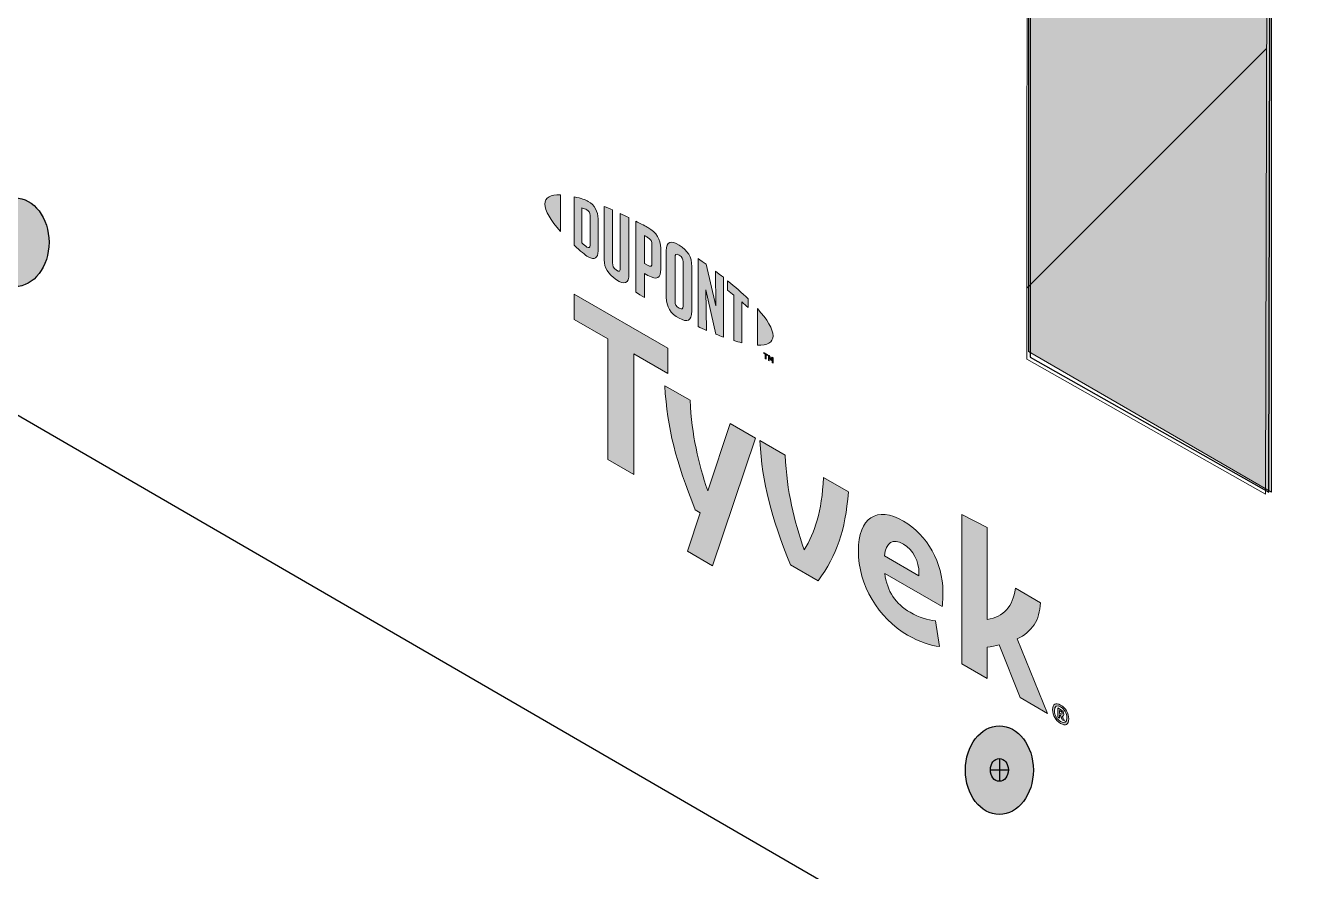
# Model space of a CAD drawing. Header units: inches. Extents: x -26 to 76, y -16 to 22.
# Drawn here: x 46.628 to 48.551, y 4.828 to 6.095 of the extents above; entities that cross this region are included whole.
import ezdxf

# ---------------------------------------------------------------- set-up
doc = ezdxf.new("R2010")
doc.units = ezdxf.units.IN
doc.header["$MEASUREMENT"] = 0
for name, color, linetype, lineweight in [('.ATI-HATCH', 7, 'Continuous', 0), ('G-ANNO-TTLB', 7, 'Continuous', 0), ('LOGOS', 7, 'Continuous', 0), ('TYVEK', 7, 'Continuous', 0)]:
    doc.layers.add(name, color=color, linetype=linetype, lineweight=lineweight)

# ---------------------------------------------------------------- blocks, each defined once
blk = doc.blocks.new('Block_169')
at = {"layer": 'LOGOS', "true_color": 0x848484, "transparency": 33554687}
h = blk.add_hatch(color=252, dxfattribs=at)
h.dxf.hatch_style = 2
edge = h.paths.add_edge_path()
edge.add_spline(control_points=[(47.4056, 5.8277), (47.4056, 5.8177), (47.4141, 5.8034), (47.4289, 5.7867), (47.4289, 5.7867), (47.4289, 5.8415), (47.4289, 5.8415), (47.4141, 5.8421), (47.4056, 5.8376), (47.4056, 5.8277)], knot_values=[0, 0, 0, 0, 1, 1, 1, 2, 2, 2, 3, 3, 3, 3], degree=3, periodic=0)
h = blk.add_hatch(color=252, dxfattribs=at)
h.dxf.hatch_style = 2
edge = h.paths.add_edge_path()
edge.add_spline(control_points=[(47.4734, 5.7661), (47.4734, 5.7619), (47.4712, 5.7618), (47.4686, 5.7633), (47.4665, 5.7645), (47.4634, 5.7672), (47.4608, 5.7695), (47.4608, 5.7695), (47.4608, 5.8218), (47.4608, 5.8218), (47.4634, 5.8211), (47.4665, 5.8202), (47.4686, 5.819), (47.4712, 5.8175), (47.4734, 5.8148), (47.4734, 5.8106), (47.4734, 5.8106), (47.4734, 5.7661), (47.4734, 5.7661)], knot_values=[0, 0, 0, 0, 1, 1, 1, 2, 2, 2, 3, 3, 3, 4, 4, 4, 5, 5, 5, 6, 6, 6, 6], degree=3, periodic=0)
edge = h.paths.add_edge_path()
edge.add_spline(control_points=[(47.4703, 5.8317), (47.4661, 5.8341), (47.4602, 5.8361), (47.4494, 5.8385), (47.4494, 5.8385), (47.4494, 5.766), (47.4494, 5.766), (47.4589, 5.7572), (47.4661, 5.751), (47.4703, 5.7487), (47.4798, 5.7432), (47.4852, 5.7467), (47.4852, 5.7575), (47.4852, 5.7575), (47.4852, 5.8056), (47.4852, 5.8056), (47.4852, 5.8164), (47.4798, 5.8262), (47.4703, 5.8317)], knot_values=[0, 0, 0, 0, 1, 1, 1, 2, 2, 2, 3, 3, 3, 4, 4, 4, 5, 5, 5, 6, 6, 6, 6], degree=3, periodic=0)
h = blk.add_hatch(color=252, dxfattribs=at)
h.dxf.hatch_style = 2
edge = h.paths.add_edge_path()
edge.add_spline(control_points=[(47.5184, 5.7316), (47.5184, 5.7274), (47.5172, 5.7255), (47.5126, 5.7288), (47.5081, 5.732), (47.5069, 5.7349), (47.5069, 5.7398), (47.5069, 5.7398), (47.5069, 5.8188), (47.5069, 5.8188), (47.5039, 5.8202), (47.4973, 5.823), (47.4944, 5.8241), (47.4944, 5.8241), (47.4944, 5.7443), (47.4944, 5.7443), (47.4944, 5.7315), (47.4998, 5.7234), (47.5126, 5.7144), (47.5243, 5.7061), (47.5315, 5.7087), (47.5315, 5.7229), (47.5315, 5.7229), (47.5315, 5.8073), (47.5315, 5.8073), (47.529, 5.8085), (47.521, 5.8124), (47.5184, 5.8135), (47.5184, 5.8135), (47.5184, 5.7316), (47.5184, 5.7316)], knot_values=[0, 0, 0, 0, 1, 1, 1, 2, 2, 2, 3, 3, 3, 4, 4, 4, 5, 5, 5, 6, 6, 6, 7, 7, 7, 8, 8, 8, 9, 9, 9, 10, 10, 10, 10], degree=3, periodic=0)
h = blk.add_hatch(color=252, dxfattribs=at)
h.dxf.hatch_style = 2
edge = h.paths.add_edge_path()
edge.add_spline(control_points=[(47.5659, 5.7389), (47.5659, 5.7343), (47.5645, 5.7328), (47.5592, 5.7359), (47.5592, 5.7359), (47.5547, 5.7385), (47.5547, 5.7385), (47.5547, 5.7385), (47.5547, 5.7804), (47.5547, 5.7804), (47.5567, 5.7794), (47.5578, 5.7788), (47.559, 5.7781), (47.5647, 5.7748), (47.5659, 5.7716), (47.5659, 5.7669), (47.5659, 5.7669), (47.5659, 5.7389), (47.5659, 5.7389)], knot_values=[0, 0, 0, 0, 1, 1, 1, 2, 2, 2, 3, 3, 3, 4, 4, 4, 5, 5, 5, 6, 6, 6, 6], degree=3, periodic=0)
edge = h.paths.add_edge_path()
edge.add_spline(control_points=[(47.5598, 5.7925), (47.5575, 5.7938), (47.5492, 5.7982), (47.5416, 5.8021), (47.5416, 5.8021), (47.5416, 5.6958), (47.5416, 5.6958), (47.5442, 5.6942), (47.551, 5.6898), (47.5547, 5.6876), (47.5547, 5.6876), (47.5547, 5.7237), (47.5547, 5.7237), (47.5547, 5.7237), (47.5598, 5.7208), (47.5598, 5.7208), (47.5734, 5.713), (47.5791, 5.7167), (47.5791, 5.7302), (47.5791, 5.7302), (47.5791, 5.7615), (47.5791, 5.7615), (47.5791, 5.7747), (47.5727, 5.785), (47.5598, 5.7925)], knot_values=[0, 0, 0, 0, 1, 1, 1, 2, 2, 2, 3, 3, 3, 4, 4, 4, 5, 5, 5, 6, 6, 6, 7, 7, 7, 8, 8, 8, 8], degree=3, periodic=0)
h = blk.add_hatch(color=252, dxfattribs=at)
h.dxf.hatch_style = 2
edge = h.paths.add_edge_path()
edge.add_spline(control_points=[(47.6125, 5.6749), (47.6125, 5.6707), (47.6112, 5.6693), (47.6066, 5.6718), (47.6019, 5.6743), (47.6006, 5.6774), (47.6006, 5.6818), (47.6006, 5.6818), (47.6006, 5.7481), (47.6006, 5.7481), (47.6006, 5.7524), (47.6019, 5.7541), (47.6066, 5.7512), (47.6112, 5.7484), (47.6125, 5.7454), (47.6125, 5.7412), (47.6125, 5.7412), (47.6125, 5.6749), (47.6125, 5.6749)], knot_values=[0, 0, 0, 0, 1, 1, 1, 2, 2, 2, 3, 3, 3, 4, 4, 4, 5, 5, 5, 6, 6, 6, 6], degree=3, periodic=0)
edge = h.paths.add_edge_path()
edge.add_spline(control_points=[(47.6066, 5.766), (47.5945, 5.7737), (47.5874, 5.7717), (47.5874, 5.7577), (47.5874, 5.7577), (47.5874, 5.6882), (47.5874, 5.6882), (47.5874, 5.6734), (47.5939, 5.6636), (47.6066, 5.6568), (47.6191, 5.6502), (47.6256, 5.6519), (47.6256, 5.6676), (47.6256, 5.6676), (47.6256, 5.734), (47.6256, 5.734), (47.6256, 5.749), (47.6197, 5.7577), (47.6066, 5.766)], knot_values=[0, 0, 0, 0, 1, 1, 1, 2, 2, 2, 3, 3, 3, 4, 4, 4, 5, 5, 5, 6, 6, 6, 6], degree=3, periodic=0)
h = blk.add_hatch(color=252, dxfattribs=at)
h.dxf.hatch_style = 2
edge = h.paths.add_edge_path()
edge.add_spline(control_points=[(47.6618, 5.675), (47.6618, 5.675), (47.6473, 5.7374), (47.6473, 5.7374), (47.6434, 5.7402), (47.6386, 5.7436), (47.635, 5.7461), (47.635, 5.7461), (47.635, 5.6441), (47.635, 5.6441), (47.6376, 5.6429), (47.6441, 5.6399), (47.6475, 5.6385), (47.6475, 5.6385), (47.6465, 5.6992), (47.6465, 5.6992), (47.6465, 5.6992), (47.6618, 5.6326), (47.6618, 5.6326), (47.665, 5.6313), (47.6698, 5.6295), (47.6729, 5.6284), (47.6729, 5.6284), (47.6729, 5.718), (47.6729, 5.718), (47.6696, 5.7206), (47.6637, 5.7252), (47.6609, 5.7273), (47.6609, 5.7273), (47.6618, 5.675), (47.6618, 5.675)], knot_values=[0, 0, 0, 0, 1, 1, 1, 2, 2, 2, 3, 3, 3, 4, 4, 4, 5, 5, 5, 6, 6, 6, 7, 7, 7, 8, 8, 8, 9, 9, 9, 10, 10, 10, 10], degree=3, periodic=0)
h = blk.add_hatch(color=252, dxfattribs=at)
h.dxf.hatch_style = 2
edge = h.paths.add_edge_path()
edge.add_spline(control_points=[(47.6793, 5.6986), (47.6826, 5.6961), (47.6857, 5.6935), (47.6888, 5.691), (47.6888, 5.691), (47.6888, 5.6231), (47.6888, 5.6231), (47.6917, 5.6222), (47.697, 5.6208), (47.7005, 5.6199), (47.7005, 5.6199), (47.7005, 5.681), (47.7005, 5.681), (47.7039, 5.6781), (47.7071, 5.6752), (47.71, 5.6726), (47.71, 5.6726), (47.71, 5.6856), (47.71, 5.6856), (47.7008, 5.6946), (47.6909, 5.7034), (47.6793, 5.7128), (47.6793, 5.7128), (47.6793, 5.6986), (47.6793, 5.6986)], knot_values=[0, 0, 0, 0, 1, 1, 1, 2, 2, 2, 3, 3, 3, 4, 4, 4, 5, 5, 5, 6, 6, 6, 7, 7, 7, 8, 8, 8, 8], degree=3, periodic=0)
h = blk.add_hatch(color=252, dxfattribs=at)
h.dxf.hatch_style = 2
edge = h.paths.add_edge_path()
edge.add_spline(control_points=[(47.7473, 5.6304), (47.7473, 5.6203), (47.7388, 5.6159), (47.724, 5.6163), (47.724, 5.6163), (47.724, 5.6711), (47.724, 5.6711), (47.7388, 5.6545), (47.7473, 5.6403), (47.7473, 5.6304)], knot_values=[0, 0, 0, 0, 1, 1, 1, 2, 2, 2, 3, 3, 3, 3], degree=3, periodic=0)
h = blk.add_hatch(color=252, dxfattribs=at)
h.dxf.hatch_style = 2
edge = h.paths.add_edge_path()
edge.add_spline(control_points=[(47.7404, 5.6014), (47.7404, 5.6014), (47.7418, 5.6006), (47.7418, 5.6006), (47.7418, 5.6006), (47.7439, 5.5957), (47.7439, 5.5957), (47.7439, 5.5957), (47.746, 5.5982), (47.746, 5.5982), (47.746, 5.5982), (47.7473, 5.5974), (47.7473, 5.5974), (47.7473, 5.5974), (47.7473, 5.5895), (47.7473, 5.5895), (47.7473, 5.5895), (47.7461, 5.5903), (47.7461, 5.5903), (47.7461, 5.5903), (47.7461, 5.5959), (47.7461, 5.5959), (47.7461, 5.5959), (47.7439, 5.5933), (47.7439, 5.5933), (47.7439, 5.5933), (47.7438, 5.5934), (47.7438, 5.5934), (47.7438, 5.5934), (47.7417, 5.5984), (47.7417, 5.5984), (47.7417, 5.5984), (47.7417, 5.5928), (47.7417, 5.5928), (47.7417, 5.5928), (47.7404, 5.5935), (47.7404, 5.5935), (47.7404, 5.5935), (47.7404, 5.6014), (47.7404, 5.6014)], knot_values=[0, 0, 0, 0, 1, 1, 1, 2, 2, 2, 3, 3, 3, 4, 4, 4, 5, 5, 5, 6, 6, 6, 7, 7, 7, 8, 8, 8, 9, 9, 9, 10, 10, 10, 11, 11, 11, 12, 12, 12, 13, 13, 13, 13], degree=3, periodic=0)
edge = h.paths.add_edge_path()
edge.add_spline(control_points=[(47.7355, 5.6029), (47.7355, 5.6029), (47.7334, 5.6041), (47.7334, 5.6041), (47.7334, 5.6041), (47.7334, 5.6055), (47.7334, 5.6055), (47.7334, 5.6055), (47.7389, 5.6023), (47.7389, 5.6023), (47.7389, 5.6023), (47.7389, 5.6009), (47.7389, 5.6009), (47.7389, 5.6009), (47.7368, 5.6021), (47.7368, 5.6021), (47.7368, 5.6021), (47.7368, 5.5956), (47.7368, 5.5956), (47.7368, 5.5956), (47.7355, 5.5964), (47.7355, 5.5964), (47.7355, 5.5964), (47.7355, 5.6029), (47.7355, 5.6029)], knot_values=[0, 0, 0, 0, 1, 1, 1, 2, 2, 2, 3, 3, 3, 4, 4, 4, 5, 5, 5, 6, 6, 6, 7, 7, 7, 8, 8, 8, 8], degree=3, periodic=0)
at = {"layer": 'LOGOS'}
for points, knots in [([(47.4056, 5.8277), (47.4056, 5.8177), (47.4141, 5.8034), (47.4289, 5.7867), (47.4289, 5.7867), (47.4289, 5.8415), (47.4289, 5.8415), (47.4141, 5.8421), (47.4056, 5.8376), (47.4056, 5.8277)], [0, 0, 0, 0, 1, 1, 1, 2, 2, 2, 3, 3, 3, 3]), ([(47.4703, 5.8317), (47.4661, 5.8341), (47.4602, 5.8361), (47.4494, 5.8385), (47.4494, 5.8385), (47.4494, 5.766), (47.4494, 5.766), (47.4589, 5.7572), (47.4661, 5.751), (47.4703, 5.7487), (47.4798, 5.7432), (47.4852, 5.7467), (47.4852, 5.7575), (47.4852, 5.7575), (47.4852, 5.8056), (47.4852, 5.8056), (47.4852, 5.8164), (47.4798, 5.8262), (47.4703, 5.8317)], [0, 0, 0, 0, 1, 1, 1, 2, 2, 2, 3, 3, 3, 4, 4, 4, 5, 5, 5, 6, 6, 6, 6]), ([(47.4734, 5.7661), (47.4734, 5.7619), (47.4712, 5.7618), (47.4686, 5.7633), (47.4665, 5.7645), (47.4634, 5.7672), (47.4608, 5.7695), (47.4608, 5.7695), (47.4608, 5.8218), (47.4608, 5.8218), (47.4634, 5.8211), (47.4665, 5.8202), (47.4686, 5.819), (47.4712, 5.8175), (47.4734, 5.8148), (47.4734, 5.8106), (47.4734, 5.8106), (47.4734, 5.7661), (47.4734, 5.7661)], [0, 0, 0, 0, 1, 1, 1, 2, 2, 2, 3, 3, 3, 4, 4, 4, 5, 5, 5, 6, 6, 6, 6]), ([(47.5184, 5.7316), (47.5184, 5.7274), (47.5172, 5.7255), (47.5126, 5.7288), (47.5081, 5.732), (47.5069, 5.7349), (47.5069, 5.7398), (47.5069, 5.7398), (47.5069, 5.8188), (47.5069, 5.8188), (47.5039, 5.8202), (47.4973, 5.823), (47.4944, 5.8241), (47.4944, 5.8241), (47.4944, 5.7443), (47.4944, 5.7443), (47.4944, 5.7315), (47.4998, 5.7234), (47.5126, 5.7144), (47.5243, 5.7061), (47.5315, 5.7087), (47.5315, 5.7229), (47.5315, 5.7229), (47.5315, 5.8073), (47.5315, 5.8073), (47.529, 5.8085), (47.521, 5.8124), (47.5184, 5.8135), (47.5184, 5.8135), (47.5184, 5.7316), (47.5184, 5.7316)], [0, 0, 0, 0, 1, 1, 1, 2, 2, 2, 3, 3, 3, 4, 4, 4, 5, 5, 5, 6, 6, 6, 7, 7, 7, 8, 8, 8, 9, 9, 9, 10, 10, 10, 10]), ([(47.5598, 5.7925), (47.5575, 5.7938), (47.5492, 5.7982), (47.5416, 5.8021), (47.5416, 5.8021), (47.5416, 5.6958), (47.5416, 5.6958), (47.5442, 5.6942), (47.551, 5.6898), (47.5547, 5.6876), (47.5547, 5.6876), (47.5547, 5.7237), (47.5547, 5.7237), (47.5547, 5.7237), (47.5598, 5.7208), (47.5598, 5.7208), (47.5734, 5.713), (47.5791, 5.7167), (47.5791, 5.7302), (47.5791, 5.7302), (47.5791, 5.7615), (47.5791, 5.7615), (47.5791, 5.7747), (47.5727, 5.785), (47.5598, 5.7925)], [0, 0, 0, 0, 1, 1, 1, 2, 2, 2, 3, 3, 3, 4, 4, 4, 5, 5, 5, 6, 6, 6, 7, 7, 7, 8, 8, 8, 8]), ([(47.5659, 5.7389), (47.5659, 5.7343), (47.5645, 5.7328), (47.5592, 5.7359), (47.5592, 5.7359), (47.5547, 5.7385), (47.5547, 5.7385), (47.5547, 5.7385), (47.5547, 5.7804), (47.5547, 5.7804), (47.5567, 5.7794), (47.5578, 5.7788), (47.559, 5.7781), (47.5647, 5.7748), (47.5659, 5.7716), (47.5659, 5.7669), (47.5659, 5.7669), (47.5659, 5.7389), (47.5659, 5.7389)], [0, 0, 0, 0, 1, 1, 1, 2, 2, 2, 3, 3, 3, 4, 4, 4, 5, 5, 5, 6, 6, 6, 6]), ([(47.6066, 5.766), (47.5945, 5.7737), (47.5874, 5.7717), (47.5874, 5.7577), (47.5874, 5.7577), (47.5874, 5.6882), (47.5874, 5.6882), (47.5874, 5.6734), (47.5939, 5.6636), (47.6066, 5.6568), (47.6191, 5.6502), (47.6256, 5.6519), (47.6256, 5.6676), (47.6256, 5.6676), (47.6256, 5.734), (47.6256, 5.734), (47.6256, 5.749), (47.6197, 5.7577), (47.6066, 5.766)], [0, 0, 0, 0, 1, 1, 1, 2, 2, 2, 3, 3, 3, 4, 4, 4, 5, 5, 5, 6, 6, 6, 6]), ([(47.6125, 5.6749), (47.6125, 5.6707), (47.6112, 5.6693), (47.6066, 5.6718), (47.6019, 5.6743), (47.6006, 5.6774), (47.6006, 5.6818), (47.6006, 5.6818), (47.6006, 5.7481), (47.6006, 5.7481), (47.6006, 5.7524), (47.6019, 5.7541), (47.6066, 5.7512), (47.6112, 5.7484), (47.6125, 5.7454), (47.6125, 5.7412), (47.6125, 5.7412), (47.6125, 5.6749), (47.6125, 5.6749)], [0, 0, 0, 0, 1, 1, 1, 2, 2, 2, 3, 3, 3, 4, 4, 4, 5, 5, 5, 6, 6, 6, 6]), ([(47.6618, 5.675), (47.6618, 5.675), (47.6473, 5.7374), (47.6473, 5.7374), (47.6434, 5.7402), (47.6386, 5.7436), (47.635, 5.7461), (47.635, 5.7461), (47.635, 5.6441), (47.635, 5.6441), (47.6376, 5.6429), (47.6441, 5.6399), (47.6475, 5.6385), (47.6475, 5.6385), (47.6465, 5.6992), (47.6465, 5.6992), (47.6465, 5.6992), (47.6618, 5.6326), (47.6618, 5.6326), (47.665, 5.6313), (47.6698, 5.6295), (47.6729, 5.6284), (47.6729, 5.6284), (47.6729, 5.718), (47.6729, 5.718), (47.6696, 5.7206), (47.6637, 5.7252), (47.6609, 5.7273), (47.6609, 5.7273), (47.6618, 5.675), (47.6618, 5.675)], [0, 0, 0, 0, 1, 1, 1, 2, 2, 2, 3, 3, 3, 4, 4, 4, 5, 5, 5, 6, 6, 6, 7, 7, 7, 8, 8, 8, 9, 9, 9, 10, 10, 10, 10]), ([(47.6793, 5.6986), (47.6826, 5.6961), (47.6857, 5.6935), (47.6888, 5.691), (47.6888, 5.691), (47.6888, 5.6231), (47.6888, 5.6231), (47.6917, 5.6222), (47.697, 5.6208), (47.7005, 5.6199), (47.7005, 5.6199), (47.7005, 5.681), (47.7005, 5.681), (47.7039, 5.6781), (47.7071, 5.6752), (47.71, 5.6726), (47.71, 5.6726), (47.71, 5.6856), (47.71, 5.6856), (47.7008, 5.6946), (47.6909, 5.7034), (47.6793, 5.7128), (47.6793, 5.7128), (47.6793, 5.6986), (47.6793, 5.6986)], [0, 0, 0, 0, 1, 1, 1, 2, 2, 2, 3, 3, 3, 4, 4, 4, 5, 5, 5, 6, 6, 6, 7, 7, 7, 8, 8, 8, 8]), ([(47.7473, 5.6304), (47.7473, 5.6203), (47.7388, 5.6159), (47.724, 5.6163), (47.724, 5.6163), (47.724, 5.6711), (47.724, 5.6711), (47.7388, 5.6545), (47.7473, 5.6403), (47.7473, 5.6304)], [0, 0, 0, 0, 1, 1, 1, 2, 2, 2, 3, 3, 3, 3]), ([(47.7355, 5.6029), (47.7355, 5.6029), (47.7334, 5.6041), (47.7334, 5.6041), (47.7334, 5.6041), (47.7334, 5.6055), (47.7334, 5.6055), (47.7334, 5.6055), (47.7389, 5.6023), (47.7389, 5.6023), (47.7389, 5.6023), (47.7389, 5.6009), (47.7389, 5.6009), (47.7389, 5.6009), (47.7368, 5.6021), (47.7368, 5.6021), (47.7368, 5.6021), (47.7368, 5.5956), (47.7368, 5.5956), (47.7368, 5.5956), (47.7355, 5.5964), (47.7355, 5.5964), (47.7355, 5.5964), (47.7355, 5.6029), (47.7355, 5.6029)], [0, 0, 0, 0, 1, 1, 1, 2, 2, 2, 3, 3, 3, 4, 4, 4, 5, 5, 5, 6, 6, 6, 7, 7, 7, 8, 8, 8, 8]), ([(47.7404, 5.6014), (47.7404, 5.6014), (47.7418, 5.6006), (47.7418, 5.6006), (47.7418, 5.6006), (47.7439, 5.5957), (47.7439, 5.5957), (47.7439, 5.5957), (47.746, 5.5982), (47.746, 5.5982), (47.746, 5.5982), (47.7473, 5.5974), (47.7473, 5.5974), (47.7473, 5.5974), (47.7473, 5.5895), (47.7473, 5.5895), (47.7473, 5.5895), (47.7461, 5.5903), (47.7461, 5.5903), (47.7461, 5.5903), (47.7461, 5.5959), (47.7461, 5.5959), (47.7461, 5.5959), (47.7439, 5.5933), (47.7439, 5.5933), (47.7439, 5.5933), (47.7438, 5.5934), (47.7438, 5.5934), (47.7438, 5.5934), (47.7417, 5.5984), (47.7417, 5.5984), (47.7417, 5.5984), (47.7417, 5.5928), (47.7417, 5.5928), (47.7417, 5.5928), (47.7404, 5.5935), (47.7404, 5.5935), (47.7404, 5.5935), (47.7404, 5.6014), (47.7404, 5.6014)], [0, 0, 0, 0, 1, 1, 1, 2, 2, 2, 3, 3, 3, 4, 4, 4, 5, 5, 5, 6, 6, 6, 7, 7, 7, 8, 8, 8, 9, 9, 9, 10, 10, 10, 11, 11, 11, 12, 12, 12, 13, 13, 13, 13])]:
    blk.add_open_spline(points, degree=3, knots=knots, dxfattribs=at)
blk = doc.blocks.new('Block_173')
at = {"layer": 'LOGOS', "true_color": 0x848484, "transparency": 33554687}
h = blk.add_hatch(color=252, dxfattribs=at)
h.dxf.hatch_style = 2
h.paths.add_polyline_path([(47.5897, 5.6119), (47.4494, 5.6929), (47.4494, 5.6548), (47.5, 5.6256), (47.5, 5.4451), (47.539, 5.4226), (47.539, 5.6031), (47.5897, 5.5738)])
h = blk.add_hatch(color=252, dxfattribs=at)
h.dxf.hatch_style = 2
edge = h.paths.add_edge_path()
edge.add_spline(control_points=[(47.8229, 5.4183), (47.8204, 5.3663), (47.8101, 5.336), (47.794, 5.31), (47.7785, 5.3543), (47.7684, 5.3963), (47.7654, 5.4515), (47.7654, 5.4515), (47.7275, 5.4733), (47.7275, 5.4733), (47.7316, 5.4082), (47.7439, 5.3608), (47.7733, 5.2873), (47.7733, 5.2873), (47.815, 5.2633), (47.815, 5.2633), (47.8433, 5.3034), (47.855, 5.3369), (47.8605, 5.3966), (47.8605, 5.3966), (47.8229, 5.4183), (47.8229, 5.4183)], knot_values=[0, 0, 0, 0, 1, 1, 1, 2, 2, 2, 3, 3, 3, 4, 4, 4, 5, 5, 5, 6, 6, 6, 7, 7, 7, 7], degree=3, periodic=0)
h = blk.add_hatch(color=252, dxfattribs=at)
h.dxf.hatch_style = 2
edge = h.paths.add_edge_path()
edge.add_spline(control_points=[(47.9141, 5.3009), (47.9141, 5.3009), (47.9659, 5.2711), (47.9659, 5.2711), (47.9659, 5.2711), (47.9659, 5.2748), (47.9659, 5.2748), (47.9659, 5.2923), (47.9577, 5.3098), (47.9427, 5.3185), (47.9269, 5.3276), (47.9166, 5.3208), (47.9141, 5.3009)], knot_values=[0, 0, 0, 0, 1, 1, 1, 2, 2, 2, 3, 3, 3, 4, 4, 4, 4], degree=3, periodic=0)
edge = h.paths.add_edge_path()
edge.add_spline(control_points=[(47.9967, 5.1652), (47.9847, 5.1659), (47.967, 5.1718), (47.949, 5.1821), (47.9051, 5.2075), (47.8752, 5.2566), (47.8752, 5.3084), (47.8752, 5.3581), (47.9027, 5.3759), (47.9427, 5.3528), (47.9784, 5.3322), (48.0018, 5.2896), (48.0018, 5.2478), (48.0018, 5.2384), (48.0013, 5.2306), (48.0008, 5.2247), (48.0008, 5.2247), (47.9147, 5.2744), (47.9147, 5.2744), (47.9182, 5.2474), (47.931, 5.2287), (47.9528, 5.2162), (47.9662, 5.2084), (47.979, 5.2045), (47.9907, 5.2033), (47.9907, 5.2033), (47.9967, 5.1652), (47.9967, 5.1652)], knot_values=[0, 0, 0, 0, 1, 1, 1, 2, 2, 2, 3, 3, 3, 4, 4, 4, 5, 5, 5, 6, 6, 6, 7, 7, 7, 8, 8, 8, 9, 9, 9, 9], degree=3, periodic=0)
h = blk.add_hatch(color=252, dxfattribs=at)
h.dxf.hatch_style = 2
edge = h.paths.add_edge_path()
edge.add_spline(control_points=[(48.1133, 5.1763), (48.1133, 5.1763), (48.1585, 5.0649), (48.1585, 5.0649), (48.1585, 5.0649), (48.1176, 5.0885), (48.1176, 5.0885), (48.1176, 5.0885), (48.0863, 5.1675), (48.0863, 5.1675), (48.0806, 5.1661), (48.0746, 5.1649), (48.068, 5.164), (48.068, 5.164), (48.068, 5.1171), (48.068, 5.1171), (48.068, 5.1171), (48.0304, 5.1389), (48.0304, 5.1389), (48.0304, 5.1389), (48.0304, 5.3628), (48.0304, 5.3628), (48.0304, 5.3628), (48.068, 5.3432), (48.068, 5.3432), (48.068, 5.3432), (48.068, 5.2055), (48.068, 5.2055), (48.0936, 5.2098), (48.1062, 5.2244), (48.1105, 5.2522), (48.1105, 5.2522), (48.1479, 5.2306), (48.1479, 5.2306), (48.147, 5.2043), (48.1351, 5.1871), (48.1133, 5.1763)], knot_values=[0, 0, 0, 0, 1, 1, 1, 2, 2, 2, 3, 3, 3, 4, 4, 4, 5, 5, 5, 6, 6, 6, 7, 7, 7, 8, 8, 8, 9, 9, 9, 10, 10, 10, 11, 11, 11, 12, 12, 12, 12], degree=3, periodic=0)
at = {"layer": 'LOGOS'}
blk.add_lwpolyline([(47.5897, 5.6119), (47.4494, 5.6929), (47.4494, 5.6548), (47.5, 5.6256), (47.5, 5.4451), (47.539, 5.4226), (47.539, 5.6031), (47.5897, 5.5738)], close=True, dxfattribs=at)
for points, knots in [([(47.8229, 5.4183), (47.8204, 5.3663), (47.8101, 5.336), (47.794, 5.31), (47.7785, 5.3543), (47.7684, 5.3963), (47.7654, 5.4515), (47.7654, 5.4515), (47.7275, 5.4733), (47.7275, 5.4733), (47.7316, 5.4082), (47.7439, 5.3608), (47.7733, 5.2873), (47.7733, 5.2873), (47.815, 5.2633), (47.815, 5.2633), (47.8433, 5.3034), (47.855, 5.3369), (47.8605, 5.3966), (47.8605, 5.3966), (47.8229, 5.4183), (47.8229, 5.4183)], [0, 0, 0, 0, 1, 1, 1, 2, 2, 2, 3, 3, 3, 4, 4, 4, 5, 5, 5, 6, 6, 6, 7, 7, 7, 7]), ([(47.9967, 5.1652), (47.9847, 5.1659), (47.967, 5.1718), (47.949, 5.1821), (47.9051, 5.2075), (47.8752, 5.2566), (47.8752, 5.3084), (47.8752, 5.3581), (47.9027, 5.3759), (47.9427, 5.3528), (47.9784, 5.3322), (48.0018, 5.2896), (48.0018, 5.2478), (48.0018, 5.2384), (48.0013, 5.2306), (48.0008, 5.2247), (48.0008, 5.2247), (47.9147, 5.2744), (47.9147, 5.2744), (47.9182, 5.2474), (47.931, 5.2287), (47.9528, 5.2162), (47.9662, 5.2084), (47.979, 5.2045), (47.9907, 5.2033), (47.9907, 5.2033), (47.9967, 5.1652), (47.9967, 5.1652)], [0, 0, 0, 0, 1, 1, 1, 2, 2, 2, 3, 3, 3, 4, 4, 4, 5, 5, 5, 6, 6, 6, 7, 7, 7, 8, 8, 8, 9, 9, 9, 9]), ([(48.1133, 5.1763), (48.1133, 5.1763), (48.1585, 5.0649), (48.1585, 5.0649), (48.1585, 5.0649), (48.1176, 5.0885), (48.1176, 5.0885), (48.1176, 5.0885), (48.0863, 5.1675), (48.0863, 5.1675), (48.0806, 5.1661), (48.0746, 5.1649), (48.068, 5.164), (48.068, 5.164), (48.068, 5.1171), (48.068, 5.1171), (48.068, 5.1171), (48.0304, 5.1389), (48.0304, 5.1389), (48.0304, 5.1389), (48.0304, 5.3628), (48.0304, 5.3628), (48.0304, 5.3628), (48.068, 5.3432), (48.068, 5.3432), (48.068, 5.3432), (48.068, 5.2055), (48.068, 5.2055), (48.0936, 5.2098), (48.1062, 5.2244), (48.1105, 5.2522), (48.1105, 5.2522), (48.1479, 5.2306), (48.1479, 5.2306), (48.147, 5.2043), (48.1351, 5.1871), (48.1133, 5.1763)], [0, 0, 0, 0, 1, 1, 1, 2, 2, 2, 3, 3, 3, 4, 4, 4, 5, 5, 5, 6, 6, 6, 7, 7, 7, 8, 8, 8, 9, 9, 9, 10, 10, 10, 11, 11, 11, 12, 12, 12, 12]), ([(47.9141, 5.3009), (47.9141, 5.3009), (47.9659, 5.2711), (47.9659, 5.2711), (47.9659, 5.2711), (47.9659, 5.2748), (47.9659, 5.2748), (47.9659, 5.2923), (47.9577, 5.3098), (47.9427, 5.3185), (47.9269, 5.3276), (47.9166, 5.3208), (47.9141, 5.3009)], [0, 0, 0, 0, 1, 1, 1, 2, 2, 2, 3, 3, 3, 4, 4, 4, 4])]:
    blk.add_open_spline(points, degree=3, knots=knots, dxfattribs=at)
blk = doc.blocks.new('Block_172')
at = {"layer": 'LOGOS', "true_color": 0x848484, "transparency": 33554687}
h = blk.add_hatch(color=252, dxfattribs=at)
h.dxf.hatch_style = 2
edge = h.paths.add_edge_path()
edge.add_spline(control_points=[(47.6833, 5.4989), (47.6833, 5.4989), (47.6495, 5.3982), (47.6495, 5.3982), (47.6352, 5.4403), (47.6258, 5.481), (47.623, 5.5337), (47.623, 5.5337), (47.5851, 5.5555), (47.5851, 5.5555), (47.5892, 5.4904), (47.6015, 5.4431), (47.6309, 5.3695), (47.6309, 5.3695), (47.6384, 5.3652), (47.6384, 5.3652), (47.6384, 5.3652), (47.6192, 5.3076), (47.6192, 5.3076), (47.6192, 5.3076), (47.6568, 5.2859), (47.6568, 5.2859), (47.6568, 5.2859), (47.7209, 5.4772), (47.7209, 5.4772), (47.7209, 5.4772), (47.6833, 5.4989), (47.6833, 5.4989)], knot_values=[0, 0, 0, 0, 1, 1, 1, 2, 2, 2, 3, 3, 3, 4, 4, 4, 5, 5, 5, 6, 6, 6, 7, 7, 7, 8, 8, 8, 9, 9, 9, 9], degree=3, periodic=0)
at = {"layer": 'LOGOS'}
blk.add_open_spline([(47.6833, 5.4989), (47.6833, 5.4989), (47.6495, 5.3982), (47.6495, 5.3982), (47.6352, 5.4403), (47.6258, 5.481), (47.623, 5.5337), (47.623, 5.5337), (47.5851, 5.5555), (47.5851, 5.5555), (47.5892, 5.4904), (47.6015, 5.4431), (47.6309, 5.3695), (47.6309, 5.3695), (47.6384, 5.3652), (47.6384, 5.3652), (47.6384, 5.3652), (47.6192, 5.3076), (47.6192, 5.3076), (47.6192, 5.3076), (47.6568, 5.2859), (47.6568, 5.2859), (47.6568, 5.2859), (47.7209, 5.4772), (47.7209, 5.4772), (47.7209, 5.4772), (47.6833, 5.4989), (47.6833, 5.4989)], degree=3, knots=[0, 0, 0, 0, 1, 1, 1, 2, 2, 2, 3, 3, 3, 4, 4, 4, 5, 5, 5, 6, 6, 6, 7, 7, 7, 8, 8, 8, 9, 9, 9, 9], dxfattribs=at)
blk.add_blockref('Block_173', (0, 0), dxfattribs=at)
blk = doc.blocks.new('Block_174')
at = {"layer": 'LOGOS', "true_color": 0x848484, "transparency": 33554687}
h = blk.add_hatch(color=252, dxfattribs=at)
h.dxf.hatch_style = 2
edge = h.paths.add_edge_path()
edge.add_spline(control_points=[(48.1765, 5.0692), (48.1765, 5.0692), (48.1765, 5.0651), (48.1765, 5.0651), (48.1765, 5.0651), (48.1781, 5.0642), (48.1781, 5.0642), (48.1796, 5.0634), (48.1804, 5.0634), (48.1804, 5.0649), (48.1804, 5.0665), (48.1796, 5.0675), (48.1781, 5.0683), (48.1781, 5.0683), (48.1765, 5.0692), (48.1765, 5.0692)], knot_values=[0, 0, 0, 0, 1, 1, 1, 2, 2, 2, 3, 3, 3, 4, 4, 4, 5, 5, 5, 5], degree=3, periodic=0)
edge = h.paths.add_edge_path()
edge.add_spline(control_points=[(48.1738, 5.0734), (48.1738, 5.0734), (48.1781, 5.0709), (48.1781, 5.0709), (48.1813, 5.0691), (48.183, 5.0663), (48.183, 5.0634), (48.183, 5.0615), (48.1822, 5.0605), (48.1806, 5.0607), (48.1814, 5.0585), (48.1825, 5.0561), (48.1838, 5.0535), (48.1838, 5.0535), (48.1806, 5.0553), (48.1806, 5.0553), (48.1795, 5.0577), (48.1786, 5.0597), (48.1779, 5.0618), (48.1779, 5.0618), (48.1765, 5.0626), (48.1765, 5.0626), (48.1765, 5.0626), (48.1765, 5.0577), (48.1765, 5.0577), (48.1765, 5.0577), (48.1738, 5.0592), (48.1738, 5.0592), (48.1738, 5.0592), (48.1738, 5.0734), (48.1738, 5.0734)], knot_values=[0, 0, 0, 0, 1, 1, 1, 2, 2, 2, 3, 3, 3, 4, 4, 4, 5, 5, 5, 6, 6, 6, 7, 7, 7, 8, 8, 8, 9, 9, 9, 10, 10, 10, 10], degree=3, periodic=0)
edge = h.paths.add_edge_path()
edge.add_spline(control_points=[(48.1782, 5.0745), (48.1723, 5.0779), (48.1689, 5.0759), (48.1689, 5.0689), (48.1689, 5.0618), (48.1723, 5.056), (48.1782, 5.0526), (48.1841, 5.0492), (48.1875, 5.0511), (48.1875, 5.0582), (48.1875, 5.0652), (48.1841, 5.0711), (48.1782, 5.0745)], knot_values=[0, 0, 0, 0, 1, 1, 1, 2, 2, 2, 3, 3, 3, 4, 4, 4, 4], degree=3, periodic=0)
edge = h.paths.add_edge_path()
edge.add_spline(control_points=[(48.1782, 5.0773), (48.1855, 5.0731), (48.1904, 5.0649), (48.1904, 5.0565), (48.1904, 5.0481), (48.1855, 5.0456), (48.1782, 5.0498), (48.1708, 5.0541), (48.1661, 5.0621), (48.1661, 5.0705), (48.1661, 5.079), (48.1709, 5.0816), (48.1782, 5.0773)], knot_values=[0, 0, 0, 0, 1, 1, 1, 2, 2, 2, 3, 3, 3, 4, 4, 4, 4], degree=3, periodic=0)
at = {"layer": 'LOGOS'}
for points, knots in [([(48.1782, 5.0773), (48.1855, 5.0731), (48.1904, 5.0649), (48.1904, 5.0565), (48.1904, 5.0481), (48.1855, 5.0456), (48.1782, 5.0498), (48.1708, 5.0541), (48.1661, 5.0621), (48.1661, 5.0705), (48.1661, 5.079), (48.1709, 5.0816), (48.1782, 5.0773)], [0, 0, 0, 0, 1, 1, 1, 2, 2, 2, 3, 3, 3, 4, 4, 4, 4]), ([(48.1782, 5.0745), (48.1723, 5.0779), (48.1689, 5.0759), (48.1689, 5.0689), (48.1689, 5.0618), (48.1723, 5.056), (48.1782, 5.0526), (48.1841, 5.0492), (48.1875, 5.0511), (48.1875, 5.0582), (48.1875, 5.0652), (48.1841, 5.0711), (48.1782, 5.0745)], [0, 0, 0, 0, 1, 1, 1, 2, 2, 2, 3, 3, 3, 4, 4, 4, 4]), ([(48.1738, 5.0734), (48.1738, 5.0734), (48.1781, 5.0709), (48.1781, 5.0709), (48.1813, 5.0691), (48.183, 5.0663), (48.183, 5.0634), (48.183, 5.0615), (48.1822, 5.0605), (48.1806, 5.0607), (48.1814, 5.0585), (48.1825, 5.0561), (48.1838, 5.0535), (48.1838, 5.0535), (48.1806, 5.0553), (48.1806, 5.0553), (48.1795, 5.0577), (48.1786, 5.0597), (48.1779, 5.0618), (48.1779, 5.0618), (48.1765, 5.0626), (48.1765, 5.0626), (48.1765, 5.0626), (48.1765, 5.0577), (48.1765, 5.0577), (48.1765, 5.0577), (48.1738, 5.0592), (48.1738, 5.0592), (48.1738, 5.0592), (48.1738, 5.0734), (48.1738, 5.0734)], [0, 0, 0, 0, 1, 1, 1, 2, 2, 2, 3, 3, 3, 4, 4, 4, 5, 5, 5, 6, 6, 6, 7, 7, 7, 8, 8, 8, 9, 9, 9, 10, 10, 10, 10]), ([(48.1765, 5.0692), (48.1765, 5.0692), (48.1765, 5.0651), (48.1765, 5.0651), (48.1765, 5.0651), (48.1781, 5.0642), (48.1781, 5.0642), (48.1796, 5.0634), (48.1804, 5.0634), (48.1804, 5.0649), (48.1804, 5.0665), (48.1796, 5.0675), (48.1781, 5.0683), (48.1781, 5.0683), (48.1765, 5.0692), (48.1765, 5.0692)], [0, 0, 0, 0, 1, 1, 1, 2, 2, 2, 3, 3, 3, 4, 4, 4, 5, 5, 5, 5])]:
    blk.add_open_spline(points, degree=3, knots=knots, dxfattribs=at)
blk = doc.blocks.new('Block_171')
at = {"layer": 'LOGOS'}
for name in ['Block_172', 'Block_174']:
    blk.add_blockref(name, (0, 0), dxfattribs=at)
blk = doc.blocks.new('Block_170')
at = {"layer": 'LOGOS'}
blk.add_blockref('Block_171', (0, 0), dxfattribs=at)
blk = doc.blocks.new('Block_168')
at = {"layer": 'LOGOS'}
for name in ['Block_169', 'Block_170']:
    blk.add_blockref(name, (0, 0), dxfattribs=at)

msp = doc.modelspace()

# ---------------------------------------------------------------- hatches: boundary and pattern name
at = {"layer": '.ATI-HATCH', "true_color": 0x808080, "transparency": 33554483}
msp.add_hatch(color=8, dxfattribs=at).paths.add_polyline_path([(48.4314, 8.7116), (48.2965, 8.6758), (48.2655, 8.8031), (48.1298, 8.8817), (48.1299, 5.6068), (48.494, 5.3962), (48.4949, 8.6687)])
at = {"layer": 'G-ANNO-TTLB', "true_color": 0xff00ff, "transparency": 33554687}
h = msp.add_hatch(color=6, dxfattribs=at)
edge = h.paths.add_edge_path()
edge.add_spline(control_points=[(71.2273, -15.1345), (71.2273, -15.1345), (30.5273, -15.1345), (30.5273, -15.1345), (30.5273, -15.1345), (30.5273, 19.0008), (30.5273, 19.0008), (30.5273, 19.0008), (71.2273, 19.0008), (71.2273, 19.0008), (71.2273, 19.0008), (71.2273, -15.1345), (71.2273, -15.1345)], knot_values=[0, 0, 0, 0, 1, 1, 1, 2, 2, 2, 3, 3, 3, 4, 4, 4, 4], degree=3, periodic=0)
edge = h.paths.add_edge_path()
edge.add_spline(control_points=[(30.6523, 18.8757), (30.6523, 18.8757), (30.6523, -15.0095), (30.6523, -15.0095), (30.6523, -15.0095), (71.1023, -15.0095), (71.1023, -15.0095), (71.1023, -15.0095), (71.1023, 18.8757), (71.1023, 18.8757), (71.1023, 18.8757), (30.6523, 18.8757), (30.6523, 18.8757)], knot_values=[0, 0, 0, 0, 1, 1, 1, 2, 2, 2, 3, 3, 3, 4, 4, 4, 4], degree=3, periodic=0)
edge.add_line((30.6523, 18.8757), (30.6523, 18.8757))
at = {"layer": 'LOGOS', "true_color": 0x000000, "transparency": 33554687}
h = msp.add_hatch(dxfattribs=at)
h.set_pattern_fill('_U', color=18, scale=10, angle=45, style=2, pattern_type=0)
h.set_pattern_definition([(45, (0, 0), (-7.071, 7.071), [])])
h.paths.add_polyline_path([(48.485, 5.3932), (48.1274, 5.5955), (48.1297, 8.8742), (48.2623, 8.7982), (48.2975, 8.6765), (48.4165, 8.7098), (48.4937, 8.6656)])
at = {"layer": 'TYVEK', "true_color": 0x003b71, "transparency": 33554687}
h = msp.add_hatch(color=156, dxfattribs=at)
h.dxf.hatch_style = 2
edge = h.paths.add_edge_path()
edge.add_ellipse((46.6117, 5.7704), major_axis=(0, 0.0664), ratio=0.766948, start_angle=0, end_angle=360)
h = msp.add_hatch(color=156, dxfattribs=at)
h.dxf.hatch_style = 2
edge = h.paths.add_edge_path()
edge.add_ellipse((48.0864, 4.9798), major_axis=(0, 0.0664), ratio=0.766948, start_angle=0, end_angle=360)

# ---------------------------------------------------------------- linework, layer by layer
at = {"layer": '.ATI-HATCH'}
msp.add_lwpolyline([(48.4314, 8.7116), (48.2965, 8.6758), (48.2655, 8.8031), (48.1298, 8.8817), (48.1299, 5.6068), (48.494, 5.3962), (48.4949, 8.6687)], close=True, dxfattribs=at)
at = {"layer": 'G-ANNO-TTLB'}
for points in [[(71.2273, -15.1345), (71.2273, -15.1345), (30.5273, -15.1345), (30.5273, -15.1345), (30.5273, -15.1345), (30.5273, 19.0008), (30.5273, 19.0008), (30.5273, 19.0008), (71.2273, 19.0008), (71.2273, 19.0008), (71.2273, 19.0008), (71.2273, -15.1345), (71.2273, -15.1345)], [(30.6523, 18.8757), (30.6523, 18.8757), (30.6523, -15.0095), (30.6523, -15.0095), (30.6523, -15.0095), (71.1023, -15.0095), (71.1023, -15.0095), (71.1023, -15.0095), (71.1023, 18.8757), (71.1023, 18.8757), (71.1023, 18.8757), (30.6523, 18.8757), (30.6523, 18.8757)]]:
    msp.add_open_spline(points, degree=3, knots=[0, 0, 0, 0, 1, 1, 1, 2, 2, 2, 3, 3, 3, 4, 4, 4, 4], dxfattribs=at)
at = {"layer": 'LOGOS'}
msp.add_lwpolyline([(48.485, 5.3932), (48.1274, 5.5955), (48.1297, 8.8742), (48.2623, 8.7982), (48.2975, 8.6765), (48.4165, 8.7098), (48.4937, 8.6656)], close=True, dxfattribs=at)
at = {"layer": 'TYVEK', "color": 18, "lineweight": 25, "true_color": 0x000000}
msp.add_line((45.6496, 6.0708), (49.3839, 3.9089), dxfattribs=at)
at = {"layer": 'TYVEK', "color": 252, "lineweight": 25, "true_color": 0x848484}
for p, q in [((48.0864, 4.9973), (48.0864, 4.9631)), ((48.0729, 4.9802), (48.0999, 4.9802))]:
    msp.add_line(p, q, dxfattribs=at)
at = {"layer": 'TYVEK', "color": 243, "lineweight": 25, "true_color": 0xcc667f}
msp.add_lwpolyline([(48.1326, 5.5984), (48.4902, 5.3962), (48.4972, 8.6774), (48.4309, 8.7176), (48.3012, 8.6824), (48.2684, 8.8014), (48.1326, 8.8827)], close=True, dxfattribs=at)
at = {"layer": 'TYVEK', "color": 18, "lineweight": 25, "true_color": 0x000000}
for centre in [(46.6117, 5.7704), (48.0864, 4.9798)]:
    msp.add_ellipse(centre, major_axis=(0, 0.0664), ratio=0.766948, dxfattribs=at)
at = {"layer": 'TYVEK', "color": 252, "lineweight": 25, "true_color": 0x848484}
msp.add_ellipse((48.0864, 4.9802), major_axis=(0, 0.0171), ratio=0.788846, dxfattribs=at)

# ---------------------------------------------------------------- block references
at = {"layer": 'LOGOS'}
msp.add_blockref('Block_168', (0, 0), dxfattribs=at)

doc.saveas('drawing.dxf')
